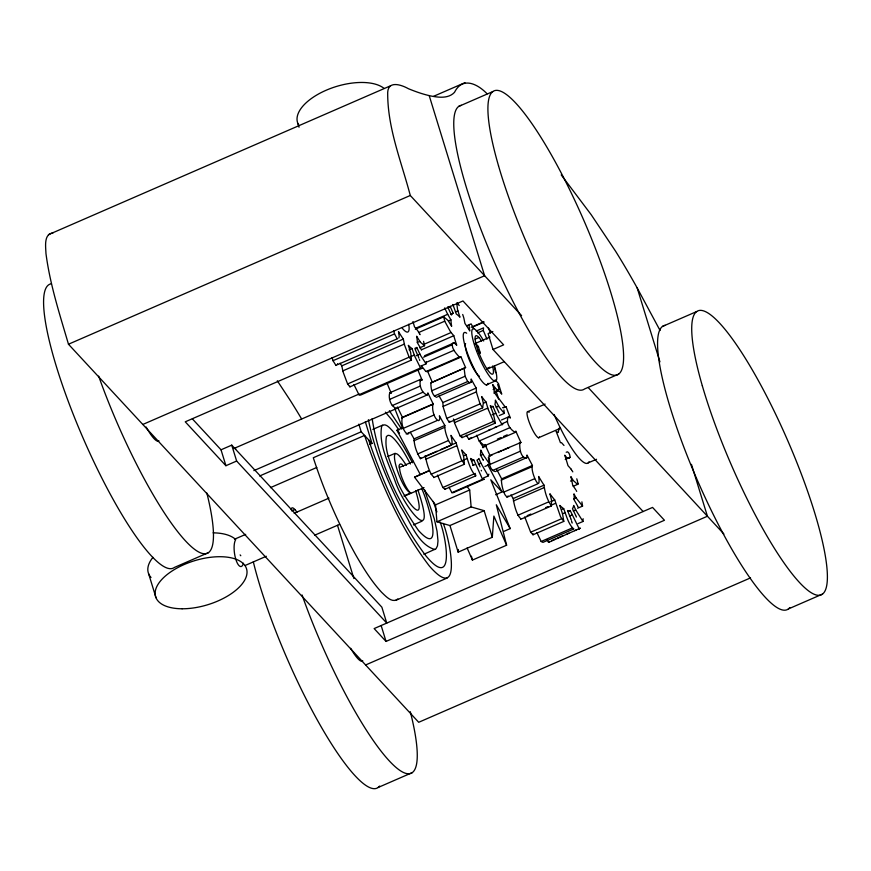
<?xml version="1.0" encoding="UTF-8"?>
<svg xmlns="http://www.w3.org/2000/svg" width="871" height="871" viewBox="0 0 871 871"><rect width="100%" height="100%" fill="white"/><g stroke="black" fill="none" stroke-linecap="round" stroke-linejoin="round"><path stroke-width="1.31" d="M456.807 303.554L457.536 309.455A10.964 2.178 66.5 0 0 457.885 310.805L459.964 317.218A50.714 10.06 66.5 0 0 456.295 314.017L453.933 307.365A10.964 2.178 66.5 0 0 453.268 305.743L452.713 304.48M515.251 432.364C510.156 429.708 505.387 422.62 508.283 417.013M425.048 455.849A93.502 18.552 66.5 0 0 425.364 456.284C426.616 463.002 429.86 474.379 433.671 476.894M433.671 477.602L464.439 464.221L463.699 456.763L461.63 449.969A93.502 18.552 66.5 0 0 466.061 454.76C468.38 462.033 470.449 470.318 475.718 475.86L444.95 489.252L442.838 487.499L437.471 475.098M464.439 464.221L461.086 458.995L456.121 442.893A93.502 18.552 66.5 0 1 450.96 435.358C455.653 456.894 443.96 434.836 444.863 425.484A93.502 18.552 66.5 0 1 439.398 415.805L439.822 418.744L439.093 420.377M559.16 428.173L558.224 432.321M349.946 386.245L349.913 386.866L411.439 360.082L410.753 353.093A10.964 2.178 66.5 0 0 410.404 351.732L408.314 345.33A50.714 10.06 66.5 0 0 411.994 348.52L414.356 355.183A10.964 2.178 66.5 0 0 415.021 356.805L420.519 367.987L421.934 368.204M470.961 382.423A10.964 2.178 66.5 0 0 471.048 382.173L471.167 379.005A50.714 10.06 66.5 0 0 476.187 388.052L476.448 391.906A10.964 2.178 66.5 0 0 476.677 393.082L480.063 403.883L482.621 407.835L449.294 422.337L446.736 418.385L443.361 407.65A10.964 2.178 66.5 0 1 443.121 406.409L442.86 402.554A50.714 10.06 66.5 0 1 439.093 395.88M486.987 339.244L483.296 330.414L483.547 327.855L476.165 331.067M467.117 547.946L472.42 560.086L506.606 545.213L493.879 516.078L492.311 537.265L458.135 552.138L458.331 549.492M396.915 408.14L427.672 394.748L427.868 392.886A93.502 18.552 66.5 0 0 433.192 403.915C431.45 407.987 433.856 419.005 438.538 420.671M451.167 445.288L420.399 458.679C416.828 452.866 414.117 445.789 414.095 438.864A93.502 18.552 66.5 0 1 410.35 432.299M433.192 403.915L402.435 417.307C400.693 421.39 403.077 432.397 407.77 434.063M337.621 363.686L337.523 364.176M420.617 379.44C418.918 383.49 420.802 392.984 427.215 394.933M578.028 523.623L582.949 521.479L583.124 518.713M436.578 397.318C431.515 395.369 430.993 387.486 430.84 383.414A10.964 2.178 66.5 0 1 430.982 382.848L465.593 367.551A50.714 10.06 66.5 0 1 461.097 357.034L459.474 357.001A10.964 2.178 66.5 0 1 458.963 356.653C455.816 353.027 451.058 348.084 452.55 343.076M520.76 518.691C517.004 515.654 514.021 505.245 513.259 498.55A93.502 18.552 66.5 0 1 510.929 494.87M421.172 365.983L426.093 363.838L426.322 361.509M426.093 363.838L420.715 355.64A10.964 2.178 66.5 0 1 419.942 354.181L416.795 347.496L414.879 348.335M520.64 519.334L551.397 505.942L551.517 499.998L549.884 493.737A93.502 18.552 66.5 0 0 554.729 499.954L560.576 516.83L563.798 521.391L533.041 534.772L530.657 532.203L524.734 516.906M471.048 382.173L437.721 396.675A10.964 2.178 66.5 0 1 437.634 396.926M449.828 421.118L449.305 422.326M488.871 474.183L488.206 475.914L483.285 478.059M526.879 457.863L526.988 455.021A93.502 18.552 66.5 0 0 532.442 465.473C529.906 471.255 541.381 495.174 538.648 476.47A93.502 18.552 66.5 0 0 544.016 485.169C544.854 492.442 547.249 499.91 551.397 505.942M492.082 455.032L490.155 455.871A93.502 18.552 66.5 0 1 485.06 444.493L484.57 445.756L515.327 432.364L515.817 431.101A93.502 18.552 66.5 0 0 520.923 442.479L489.099 455.86C488.707 459.561 488.947 470.503 495.37 471.592M420.878 457.743L420.432 458.636M508.163 496.024C504.766 500.204 500.433 482.077 501.674 478.865L532.442 465.473M519.867 442.479C519.464 446.05 519.682 457.123 526.138 458.2M408.847 433.05L408.336 433.758M469.491 324.524L469.142 325.634A10.964 2.178 66.5 0 0 469.131 326.44L469.796 330.98A50.714 10.06 66.5 0 0 464.951 323.479L463.916 318.383A10.964 2.178 66.5 0 0 463.514 316.968L462.697 314.475M398.809 338.002L399.147 336.881A10.964 2.178 66.5 0 0 399.158 336.097L398.483 331.568A50.714 10.06 66.5 0 0 403.327 339.069L404.373 344.165A10.964 2.178 66.5 0 0 404.765 345.58L409.13 357.186L411.439 360.082M52.957 232.971C43.539 233.951 45.749 246.841 45.956 253.417C49.952 284.436 59.707 314.322 68.471 344.23L418.701 722.288L750.53 577.887M487.107 93.828C477.33 83.605 462.359 76.496 454.488 92.37C448.815 98.39 439.779 97.606 432.375 96.278C424.133 94.699 416.175 91.88 408.423 88.711C401.792 84.988 388.444 80.176 387.704 92.206C387.312 127.71 401.389 161.592 410.285 195.485L521.598 315.64M493.868 393.093L497.199 391.144M566.204 452.223C568.447 449.752 571.409 457.515 569.34 458.157M503.013 423.97L468.859 439.365L466.279 435.065M482.632 407.813L483.285 403.306A10.964 2.178 66.5 0 0 483.1 402.206L481.685 396.566A50.714 10.06 66.5 0 0 486.072 402.075L487.825 408.129A10.964 2.178 66.5 0 0 488.37 409.697M469.643 438.549L468.859 439.365M496.132 471.233L527.107 457.449M389.849 392.821C388.248 395.859 389.74 406.474 396.447 408.314M397.851 598.921C392.222 603.788 385.515 595.949 381.596 592.28C371.373 581.207 363.479 568.251 355.956 555.273C338.536 524.298 324.262 491.538 313.299 457.743L364.568 435.435C380.224 481.467 399.582 527.293 429.392 566.063C463.557 605.171 449.284 537.69 443.23 523.46M549.612 541.533L548.545 542.404L546.912 539.595M412.451 462.762C406.757 451.701 400.747 440.628 392.712 431.058C390.241 428.532 385.232 422 381.661 426.202C378.493 444.95 388.673 463.426 394.933 480.661C403.687 507.27 438.353 550.276 417.873 489.916M548.545 542.404L580.38 528.142L578.453 528.98M579.302 529.024L570.2 510.526A93.502 18.552 66.5 0 1 567.511 510.515L570.81 518.659M431.003 382.805L465.593 367.551M406.332 465.354C382.924 428.913 399.473 488.838 410.633 492.986M492.311 537.265L484.134 510.667L449.948 525.54L436.948 521.794L435.511 504.853L414.552 477.188L428.782 470.721M48.449 234.669L390.262 85.924M433.758 96.235L464.951 82.669M458.669 106.447L492.855 91.564M68.471 344.23L410.285 195.485M142.8 424.471L484.614 275.726L429.207 95.614M447.705 307.55L450.144 306.396M335.977 365.482L333.005 360.692L394.53 333.909L393.583 330.577M415.619 328.258L447.705 314.289L450.938 319.886A50.714 10.06 66.5 0 0 451.657 326.331L448.478 321.203A10.964 2.178 66.5 0 0 447.738 320.18L443.709 316.848L415.325 329.205M455.435 311.949L457.906 310.882M450.688 314.289L453.16 313.222L450.176 306.472M335.64 365.45L397.514 338.71M349.913 386.866L347.605 383.959L343.239 372.353A10.964 2.178 66.5 0 1 342.847 370.937L341.802 365.842L403.327 339.069M419.713 332.069L444.711 321.192L443.709 316.848M448.467 320.964L450.938 319.886M342.826 370.872L404.351 344.099M417.34 342.412L419.833 341.399A10.964 2.178 66.5 0 0 420.541 342.357L424.569 345.7L423.578 341.356M409.109 349.783L411.994 348.52M423.916 344.35L451.08 332.526L453.802 335.705A50.714 10.06 66.5 0 0 456.742 345.275L454.216 342.782A10.964 2.178 66.5 0 0 453.758 342.543M466.954 325.678L471.113 323.86L473.78 328.715M419.648 347.834L424.569 345.7M471.2 327.278L483.503 321.922M472.67 327.039L484.2 322.02M421.706 349.663L453.802 335.705M347.605 383.959L409.13 357.186M410.633 356.707L414.324 355.096M416.207 355.716L419.909 354.105M424.613 355.695L454.237 342.804M477.526 332.929L483.296 330.414M423.589 357.186L451.984 344.829M475.141 339.091L478.887 337.458M192.371 418.875L221.027 449.795L231.74 445.135L381.857 607.174L386.757 623.092L236.64 461.042L231.74 445.135M492.834 331.524L488.108 333.571L492.997 349.489L643.114 511.527M426.921 362.064L453.998 350.284M234.593 448.206L359.146 394.008M474.967 343.61L489.916 337.099M353.909 384.525L358.994 394.759L420.519 367.987M474.924 344.361L475.991 343.903L478.408 346.516A14.263 2.831 66.5 0 0 480.367 352.886L478.767 353.582M421.967 368.357L360.442 395.129L358.994 394.759M477.341 346.985L478.408 346.516M421.139 365.482L425.549 371.079A10.964 2.178 66.5 0 0 426.148 371.514L459.496 357.012M426.169 371.514L427.77 371.536L461.097 357.034M476.873 350.73L477.95 350.262L480.367 352.886M420.138 380.79L422.065 379.952A93.502 18.552 66.5 0 1 417.873 369.892M492.997 349.489L503.634 344.862L462.969 300.963L185.251 421.814L225.916 465.713L236.64 461.042M389.511 399.451L420.268 386.071M392.255 405.57L423.012 392.19M431.776 390.741L465.103 376.239L464.178 368.847A10.964 2.178 66.5 0 1 464.308 368.346M487.216 368.357L488.283 367.889M488.816 367.66L489.883 367.192M253.864 470.634L398.341 407.759M486.769 369.282L504.211 361.694M434.357 396.055L467.683 381.552L469.905 382.815M259.645 475.98L361.193 431.787L371.993 443.448L369.794 444.406M372.842 429.381L382.609 425.135M401.651 417.938L432.419 404.558M442.86 402.554L476.187 388.052M486.279 384.906L494.826 381.182M443.121 406.409L476.437 391.852M420.236 474.434L396.947 430.263L403.36 427.465M403.273 428.38L434.041 414.988M493.149 389.5L495.61 388.433A10.964 2.178 66.5 0 0 496.252 389.087L497.94 389.99M270.446 487.64L316.804 467.466M494.293 391.776L499.235 389.631L498.865 388.39M406.213 433.998L436.97 420.617M446.736 418.385L480.063 403.883M483.993 402.99L486.072 402.075M662.472 326.44L696.658 311.568M414.095 438.864L444.863 425.484M502.186 424.863L496.579 414.879A10.964 2.178 66.5 0 1 495.849 413.29L493.008 406.419A50.714 10.06 66.5 0 1 490.253 405.712L492.877 412.527A10.964 2.178 66.5 0 1 493.389 414.063L495.381 423.056L462.055 437.623L460.117 435.935L455.043 424.199A10.964 2.178 66.5 0 1 454.499 422.631L487.804 408.064M413.91 440.737L444.678 427.345M490.928 407.323L493.008 406.419M496.165 407.203L498.669 406.191A10.964 2.178 66.5 0 0 499.431 407.443L504.276 413.387L499.333 415.532M387.922 456.458L395.238 453.268M502.556 407.726L506.073 406.67A93.502 18.552 66.5 0 0 510.406 418.036L508.849 416.774L501.478 419.985M503.612 407.737L506.073 406.67M492.104 414.825L495.806 413.213M417.514 454.009L448.271 440.617M460.117 435.935L493.454 421.433L495.381 423.121M291.622 510.874L294.823 509.481M527.978 411.558L545.126 404.1M234.528 539.214L245.709 534.359M294.169 513.269L328.966 498.136M399.8 467.324L413.464 461.38M425.364 456.284L436.894 451.265M440.737 449.588L456.121 442.893M502.415 423.6L507.336 421.466M469.741 438.396L471.821 437.492M488.489 430.241L490.569 429.338M494.739 427.519L496.818 426.616M208.528 552.595L174.342 567.467A154.788 30.714 66.5 0 1 82.974 437.808A154.788 30.714 66.5 0 1 51.215 283.826M618.704 374.105L584.517 388.978A154.788 30.714 66.5 0 1 493.149 259.318A154.788 30.714 66.5 0 1 461.39 105.326M425.788 459.224L456.546 445.843M476.731 435.239L479.137 441.031L509.894 427.639M497.363 439.136L501.054 437.525M503.514 436.458L507.205 434.847M414.552 477.188L429.512 470.678M464.145 455.587L466.061 454.76M482.534 447.607L486.225 445.996M431.069 474.26L461.826 460.868M463.372 460.149L467.063 458.538M480.454 455.446L482.915 454.379L489.85 464.341L484.929 466.475M471.962 460.933L473.878 460.095L481.794 477.689L482.632 479.268L484.058 479.181M497.853 452.517L501.696 450.851M503.612 450.013L509.383 447.498M518.996 443.317L520.923 442.479M472.909 465.484L475.37 464.417M404.264 495.741L410.677 492.953A14.263 2.831 66.5 0 1 403.915 482.523A14.263 2.831 66.5 0 1 399.68 469.012C397.535 464.994 400.91 461.271 403.48 466.366M245.197 565.453L266.308 556.264M314.747 535.175L339.581 524.364M404.166 496.252L424.035 487.597M538.528 437.775L560.576 428.184M478.342 464.058L480.803 462.991L488.206 475.914M489.676 464.548L520.444 451.167M442.838 487.499L473.606 474.118M492.55 470.482L523.308 457.09M448.99 487.172L451.875 492.659L482.632 479.268M451.875 492.659L453.323 492.659L484.091 479.279M435.511 504.853L469.687 489.981L467.27 486.791M501.184 480.128L531.952 466.736M413.442 524.897L421.989 521.185M565.257 459.453L570.178 457.319M495.653 494.75L502.066 491.963L487.586 464.493M503.83 492.104L534.587 478.723M436.948 521.794L471.135 506.922L484.134 510.667M506.77 497.308L537.527 483.917M513.259 498.55L544.016 485.169M513.378 500.988L544.146 487.597M570.516 481.097C573.27 477.852 575.796 484.712 578.115 483.797M573.27 486.258L578.192 484.113M423.861 554.294L435.979 548.806L437.482 545.823L437.993 540.869L437.046 531.234L434.324 518.942L424.504 489.676M517.864 515.284L548.632 501.892M550.886 501.631L554.729 499.954M527.151 515.676L530.842 514.064M545.605 507.641L548.066 506.563M550.526 505.496L555.448 503.351M573.619 499.007L576.079 497.94L582.568 506.095L577.647 508.239M503.765 531.419L510.177 528.621L490.776 479.779L502.066 491.963M561.773 509.481L563.7 508.642C566.313 515.436 568.425 524.396 573.706 528.904M563.798 521.326L562.524 513.792L564.963 512.736M568.284 511.364L570.2 510.526M573.249 510.983L575.709 509.916L582.949 521.479M530.657 532.203L561.425 518.811M569.438 516.057L571.899 514.99M395.924 600.315L447.204 577.996M536.917 532.595L541.163 541.49L571.931 528.109M573.728 528.991L542.971 542.383L541.163 541.49M551.539 540.695L555.382 539.018M557.309 538.191L563.069 535.676M566.923 533.999L568.839 533.172M574.61 530.657L576.537 529.818M386.038 641.426L664.453 520.27L652.553 507.423L374.138 628.579L386.038 641.426L381.15 625.509M365.602 664.976L707.426 516.231L691.454 464.352M378.145 787.471L412.331 772.588M788.32 608.971L822.507 594.098M588.241 462.828L596.526 459.289M434.847 549.514C417.253 544.386 410.187 520.836 400.616 506.813C386.615 479.181 374.497 450.187 368.4 419.713M497.689 390.97L499.649 391.547L501.74 394.138A93.502 18.552 66.5 0 1 498.528 383.686L495.174 379.821M568.817 458.364L566.847 457.787L564.767 455.195A93.502 18.552 66.5 0 1 567.979 465.647L571.028 469.044M489.099 455.86L490.155 455.871M557.658 432.56L556.101 431.297A93.502 18.552 66.5 0 1 560.434 442.664L561.49 442.675L563.983 445.451M484.461 445.756L479.213 441.129M422.065 379.952L420.758 379.31L389.99 392.701L391.297 393.344A93.502 18.552 66.5 0 1 386.822 382.565M504.984 406.637L498.375 397.949L496.328 392.015M385.385 412.168L392.124 420.149L398.94 430.045M588.165 387.497L723.899 534.021M396.947 430.263L399.549 433.072M495.61 388.433L492.692 384.514A50.714 10.06 66.5 0 1 494.576 392.767L497.679 397.339A10.964 2.178 66.5 0 1 498.441 398.657L498.713 399.136M456.992 302.629L459.235 305.547M561.207 174.897L591.159 214.669L615.514 251.12A271.131 53.795 66.5 0 1 637.191 287.963L660.066 330.49M389.359 410.742L401.564 429.022M451.047 332.482L451.08 332.526A10.964 2.178 66.5 0 1 450.318 331.426L444.711 321.192M277.316 380.801L290.413 400.671A246.068 48.83 66.5 0 1 301.573 418.897M571.071 469.11L571.637 469.981M571.997 470.547L572.813 471.875M418.526 331.993L418.004 331.176A10.964 2.178 66.5 0 0 417.242 330.065L414.487 326.843A50.714 10.06 66.5 0 0 412.941 321.573M419.8 341.345L416.632 336.217A50.714 10.06 66.5 0 1 417.351 342.651L420.617 348.324A10.964 2.178 66.5 0 1 421.379 349.837L421.488 350.055M572.976 480.03L570.875 476.622A93.502 18.552 66.5 0 1 572.715 485.299L575.785 489.731M576.079 497.94L573.945 493.846A93.502 18.552 66.5 0 1 574.25 500.052L577.615 505.964M418.559 332.058L419.016 332.809M419.289 333.277L419.724 334.018M510.177 528.621L496.307 504.777L506.606 545.213M419.757 334.094L420.083 334.66M397.176 338.677L394.53 333.909M497.635 384.503L498.19 386.18M482.763 446.431L480.476 443.012A93.502 18.552 66.5 0 0 480.28 441.238M482.806 446.507L483.416 447.64M576.275 490.623L576.689 491.364M576.776 478.821L577.092 479.91M498.626 406.126L495.392 400.083A50.714 10.06 66.5 0 1 494.902 404.34L498.136 410.774A10.964 2.178 66.5 0 1 498.865 412.386L499.029 412.778M447.705 314.289L447.672 314.224A10.964 2.178 66.5 0 1 446.91 312.711L444.711 307.888M410.426 464.003C405.919 455.511 401.215 446.986 394.868 439.713C393.006 437.765 388.901 433.039 386.408 436.513C384.013 450.906 391.623 465.07 396.381 478.331C400.214 493.193 429.131 534.369 415.598 490.547M467.683 381.552L465.103 376.239M482.915 454.379L480.825 450.057A93.502 18.552 66.5 0 1 480.357 454.825L482.915 459.496M493.454 421.433L488.37 409.697M577.876 506.508L578.126 507.064M482.959 459.583L483.34 460.4M581.893 501.848L582.568 506.095M575.709 509.916L573.717 505.463A93.502 18.552 66.5 0 1 572.465 508.686L575.829 515.643M488.239 457.689L489.056 459.54M489.371 460.269L489.85 464.341M480.803 462.991L478.941 458.494A93.502 18.552 66.5 0 1 476.949 460.117L479.3 465.07M479.333 465.168L480.019 466.91M576.101 516.296L576.395 517.058M490.449 333.125L488.5 328.051M394.803 408.619L402.761 428.663M421.52 488.391C425.756 495.599 446.616 561.37 418.526 530.537C395.347 497.363 378.221 458.777 372.146 418.635M418.94 358.221L418.799 357.839A10.964 2.178 66.5 0 0 418.145 356.152L415.129 349.325A50.714 10.06 66.5 0 0 416.795 347.496M433.246 501.446L436.883 511.876M481.271 470.351L481.467 470.906M419.408 359.538L419.702 360.398M571.017 519.279L571.245 519.987M368.618 439.801C382.554 480.77 399.833 521.446 426.115 556.112C455.566 591.322 445.974 536.188 440.029 521.914M498.386 386.811L498.669 387.758M637.191 287.942L659.935 361.879M571.572 521.043L571.779 521.751M449.948 525.54L458.135 552.138M297.882 123.464L299.036 127.231M365.341 421.804L371.993 443.448M358.841 424.155L361.193 431.787M337.513 525.344L353.887 578.54M221.027 449.795L225.916 465.713M148.658 573.837L156.007 597.713M473.214 465.452L470.536 458.451A93.502 18.552 66.5 0 0 473.878 460.095M333.005 360.692L332.112 357.578M571.997 522.458L572.171 523.068M453.443 418.973L454.477 422.566M577.266 480.563L577.615 481.859M577.789 482.512L577.952 483.155M471.429 556.166L472.42 560.086M562.524 513.792L559.77 505.398A93.502 18.552 66.5 0 0 563.7 508.642M475.228 473.367L475.718 475.86M444.809 488.5L444.95 489.252M461.935 436.719L462.055 437.623M503.895 409.991L504.276 413.387M532.9 533.498L533.041 534.772M469.687 489.981L471.135 506.922M494.401 365.896A28.525 5.662 66.5 0 1 489.535 376.294A28.525 5.662 66.5 0 1 472.126 335.847A28.525 5.662 66.5 0 1 483.666 340.975M488.076 383.294A28.525 5.662 66.5 0 1 470.177 360.115A28.525 5.662 66.5 0 1 466.66 333.223M492.55 366.027A20.915 4.148 66.5 0 1 487.814 370.164A20.915 4.148 66.5 0 1 475.642 342.434A20.915 4.148 66.5 0 1 481.565 340.975M291.219 509.709A19.968 3.963 66.5 0 1 296.967 512.224M233.831 448.609A14.263 2.831 66.5 0 1 235.758 448.946M589.036 461.75A57.051 11.323 66.5 0 1 554.076 414.476M495.621 372.712A93.502 18.552 66.5 0 1 494.293 366.637M501.674 478.865A93.502 18.552 66.5 0 1 496.895 469.741M539.432 436.97A14.263 2.831 66.5 0 1 530.221 424.776A14.263 2.831 66.5 0 1 529.143 412.288M240.788 555.731A14.121 0.686 51.7 0 1 240.135 554.903M243.455 563.265A14.121 4.671 82.1 0 1 235.965 559.813A14.121 4.671 82.1 0 1 235.725 539.617M151.021 577.462A47.546 22.973 -17.1 0 1 152.958 557.342M213.112 532.845A47.546 22.973 -17.1 0 1 234.789 538.714M298.895 125.37A47.546 22.973 -17.1 0 1 326.092 90.268A47.546 22.973 -17.1 0 1 384.002 88.341M453.16 313.222A50.714 10.06 66.5 0 0 451.494 315.052L448.347 308.367A10.964 2.178 66.5 0 0 447.65 307.038M432.266 382.053A50.714 10.06 66.5 0 1 427.77 371.536M479.431 376.261A18.062 3.582 66.5 0 1 469.502 360.376A18.062 3.582 66.5 0 1 465.593 343.544M402.435 417.307A93.502 18.552 66.5 0 1 397.426 406.975M410.295 711.672A154.788 30.714 66.5 0 1 389.293 760.895A154.788 30.714 66.5 0 1 302.052 594.958M379.604 786.056A154.788 30.714 66.5 0 1 318.644 722.397A154.788 30.714 66.5 0 1 253.33 561.86M789.779 607.566A154.788 30.714 66.5 0 1 698.88 483.71A154.788 30.714 66.5 0 1 665.194 325.329M362.782 660.882A32.499 6.445 66.5 0 1 350.675 648.285M408.739 324.262A31.922 6.337 66.5 0 1 402.271 328.215M341.802 365.842A50.714 10.06 66.5 0 1 340.028 363.229M206.841 493.019A154.788 30.714 66.5 0 1 185.414 540.804A154.788 30.714 66.5 0 1 98.663 376.13M158.925 440.824A32.499 6.445 66.5 0 1 146.121 426.997M182.104 608.775A47.546 22.973 -17.1 0 0 246.809 569.884A47.546 22.973 -17.1 0 0 174.352 569.569A47.546 22.973 -17.1 0 0 182.104 608.775M702.32 385.799A154.788 30.714 66.5 0 0 819.785 595.209A154.788 30.714 66.5 0 0 756.638 377.491A154.788 30.714 66.5 0 0 702.32 385.799M498.517 165.806A154.788 30.714 66.5 0 0 615.982 375.216A154.788 30.714 66.5 0 0 552.835 157.488A154.788 30.714 66.5 0 0 498.517 165.806"/></g></svg>
